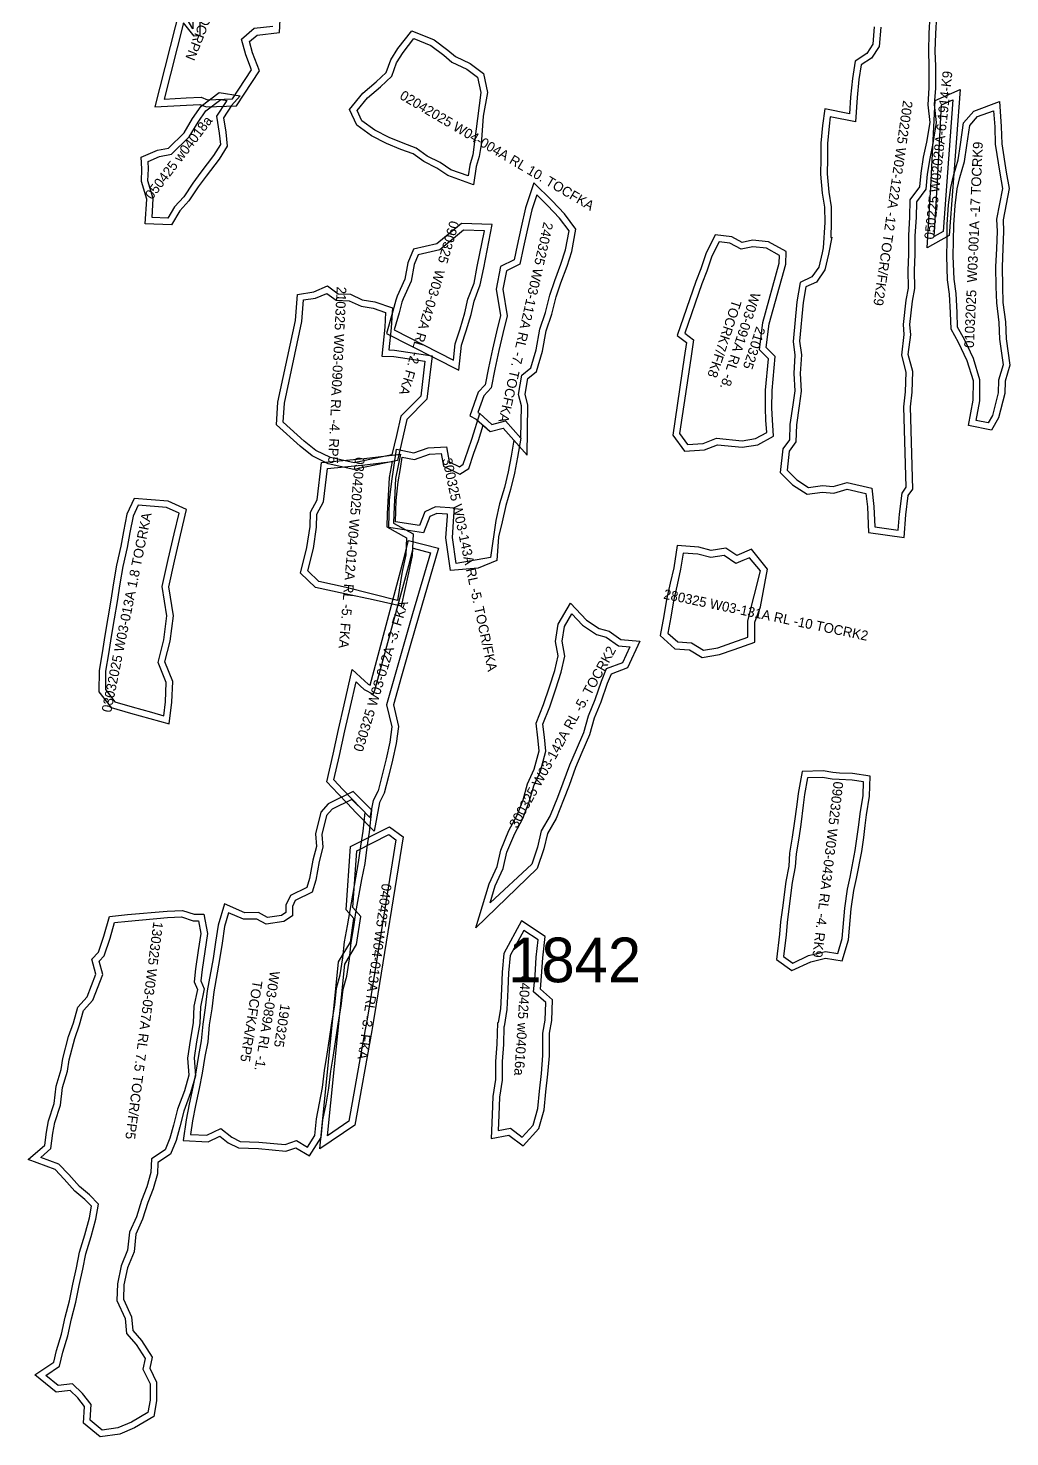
# Model space of a CAD drawing. Extents: x 550067 to 555612, y 63485 to 80416.
# Drawn here: x 550857 to 551384, y 76738 to 77494 of the extents above; entities that cross this region are included whole.
import ezdxf

# ---------------------------------------------------------------- set-up
doc = ezdxf.new("R2010")
doc.units = 0

msp = doc.modelspace()

# ---------------------------------------------------------------- linework, layer by layer
at = {"layer": 'GEOMETRY_LAYER_1', "color": 5}
for points in [[(550945.127, 77512.693, 19.507), (550945.287, 77493.679, 18.899), (550938.566, 77505.369, 19.926), (550924.906, 77451.867, 19.038)], [(550948.928, 77512.625, 19.507), (550949.118, 77490.035, 18.899), (550946.043, 77489.907, 19.087), (550940.359, 77497.03, 19.926), (550929.872, 77455.955, 19.038)], [(550924.906, 77451.867, 19.038), (550941.873, 77452.83, 18.431), (550949.143, 77453.154, 18.284), (550952.626, 77451.869, 17.934), (550968.713, 77452.33, 17.876), (550981.123, 77471.283, 18.33), (550977.44, 77480.916, 18.101), (550975.739, 77486.958, 18.126), (550979.898, 77490.445, 18.112), (550991.913, 77491.862, 18.013), (550992.483, 77502.283, 18.674)], [(550929.872, 77455.955, 19.038), (550941.681, 77456.625, 18.431), (550949.738, 77456.984, 18.284), (550953.252, 77455.688, 17.934), (550966.621, 77456.071, 17.876), (550976.88, 77471.74, 18.33), (550973.828, 77479.72, 18.101), (550971.416, 77488.292, 18.126), (550978.325, 77494.086, 18.112), (550988.293, 77495.262, 18.013)], [(551050.411, 77092.125, 5.12), (551048.142, 77083.303, 5.301), (551045.532, 77078.181, 5.414), (551042.643, 77062.742, 5.444), (551033.087, 77072.722, 5.26), (551028.246, 77077.778, 5.075), (551023.405, 77082.834, 4.89), (551017.266, 77089.247, 4.706), (551020.644, 77104.255, 4.355), (551023.61, 77117.431, 4.003), (551026.576, 77130.606, 3.652), (551030.881, 77149.728, 3.301), (551037.568, 77143.503, 3.691), (551039.462, 77141.739, 4.081), (551040.5, 77141.183, 5.569), (551058.461, 77208.406, 2.457), (551061.159, 77218.994, 2.656), (551077.306, 77214.836, 3.039), (551066.717, 77178.55, 4.409), (551062.072, 77162.298, 4.781), (551057.425, 77146.036, 5.152), (551053.029, 77130.659, 5.524), (551055.818, 77119.014, 3.648), (551054.494, 77109.935, 3.881), (551052.554, 77100.917, 4.443), (551050.411, 77092.125, 5.12)], [(551047.021, 77092.997, 5.12), (551044.848, 77084.548, 5.301), (551042.185, 77079.32, 5.414), (551040.456, 77070.086, 5.444), (551035.616, 77075.142, 5.26), (551030.775, 77080.198, 5.075), (551025.934, 77085.255, 4.89), (551021.093, 77090.31, 4.706), (551024.059, 77103.486, 4.355), (551027.025, 77116.662, 4.003), (551029.991, 77129.838, 3.652), (551032.957, 77143.014, 3.301), (551035.183, 77140.94, 3.691), (551037.41, 77138.868, 4.081), (551042.083, 77136.364, 5.569), (551043.081, 77138.462, 5.51), (551061.846, 77207.515, 2.457), (551063.684, 77214.729, 2.656), (551072.934, 77212.348, 3.039), (551063.355, 77179.52, 4.409), (551058.707, 77163.26, 4.781), (551054.059, 77146.998, 5.152), (551049.412, 77130.737, 5.524), (551052.257, 77118.852, 3.648), (551051.047, 77110.557, 3.881), (551049.132, 77101.653, 4.443), (551047.021, 77092.997, 5.12)]]:
    msp.add_polyline3d(points, dxfattribs=at)
at = {"layer": 'GEOMETRY_LAYER_1', "color": 234}
for points in [[(551311.214, 77494.779, 3.42), (551310.447, 77485.434, 3.062), (551307.259, 77480.478, 2.916), (551300.987, 77476.473, 2.73), (551299.523, 77467.038, 2.127), (551298.527, 77457.114, 1.497), (551297.904, 77448.075, 0.202), (551284.653, 77450.707, -2.443), (551283.509, 77441.855, -2.589), (551282.588, 77432.273, -3.424), (551282.643, 77424.014, -3.563), (551282.444, 77415.785, -4.19), (551283.302, 77405.536, -4.636), (551284.607, 77397.903, -4.943), (551284.697, 77389.765, -5.091), (551283.83, 77376.093, -5.052), (551283.306, 77373.447, -5.017), (551281.417, 77365.775, -4.63), (551277.802, 77360.482, -4.432), (551271.377, 77357.507, -4.221), (551269.645, 77347.153, -4.267), (551267.67, 77325.891, -5.31), (551268.652, 77318.546, -5.534), (551267.986, 77308.598, -5.677), (551268.513, 77299.353, -5.846), (551267.478, 77291.83, -5.589), (551265.935, 77281.319, -5.15), (551265.709, 77273.079, -4.862), (551262.18, 77268.225, -4.538), (551260.785, 77255.492, -4.041), (551267.4, 77248.872, -4.04), (551275.159, 77243.83, -4.126), (551283.453, 77244.94, -4.415), (551289.463, 77244.423, -4.678), (551296.794, 77246.542, -5.02), (551306.73, 77244.199, -6.137), (551307.544, 77236.93, -5.616), (551308.159, 77223.191, -4.84), (551327.348, 77220.57, -4.813), (551328.209, 77232.793, -5.138), (551329.55, 77243.102, -5.483), (551331.931, 77246.553, -5.256), (551330.72, 77290.665, -6.721), (551331.581, 77298.622, -6.722), (551331.978, 77309.789, -6.536), (551329.537, 77318.82, -6.126), (551330.81, 77329.485, -5.886), (551330.44, 77334.95, -5.906), (551331.831, 77347.461, -5.724), (551333.072, 77354.232, -5.539), (551332.941, 77364.046, -5.402), (551333.25, 77372.566, -5.29), (551333.275, 77382.661, -5.002), (551333.927, 77392.499, -4.176), (551334.066, 77400.751, -3.227), (551339.072, 77407.577, -2.897), (551339.917, 77415.703, -1.881), (551341.201, 77424.196, -1.125), (551342.91, 77432.157, -0.49), (551344.76, 77443.414, 0.175), (551343.637, 77453.029, 0.968), (551344.316, 77461.889, 1.611), (551344.239, 77473.717, 2.389), (551343.983, 77481.737, 2.263), (551344.263, 77491.218, 2.314), (551344.828, 77500.488, 2.685)], [(551314.715, 77494.643, 3.42), (551313.863, 77484.277, 3.062), (551309.789, 77477.941, 2.916), (551304.204, 77474.374, 2.73), (551302.997, 77466.595, 2.127), (551302.015, 77456.818, 1.497), (551301.123, 77443.868, 0.202), (551287.644, 77446.545, -2.443), (551286.988, 77441.464, -2.589), (551286.089, 77432.117, -3.424), (551286.144, 77423.984, -3.563), (551285.947, 77415.889, -4.19), (551286.777, 77405.977, -4.636), (551288.104, 77398.22, -4.943), (551288.198, 77389.743, -5.091), (551288.007, 77381.707, -5.18), (551288.56, 77381.946, -5.052), (551286.723, 77372.688, -5.017), (551284.664, 77364.324, -4.63), (551280.148, 77357.712, -4.432), (551274.524, 77355.107, -4.221), (551273.118, 77346.702, -4.267), (551271.192, 77325.963, -5.31), (551272.167, 77318.662, -5.534), (551271.492, 77308.581, -5.677), (551272.027, 77299.213, -5.846), (551270.944, 77291.338, -5.589), (551269.428, 77281.016, -5.15), (551269.178, 77271.898, -4.862), (551265.558, 77266.92, -4.538), (551264.447, 77256.779, -4.041), (551269.616, 77251.606, -4.04), (551275.98, 77247.471, -4.126), (551283.37, 77248.461, -4.415), (551289.115, 77247.966, -4.678), (551296.704, 77250.16, -5.02), (551309.934, 77247.039, -6.137), (551311.036, 77237.203, -5.616), (551311.525, 77226.265, -4.84), (551324.119, 77224.544, -4.813), (551324.725, 77233.142, -5.138), (551326.188, 77244.393, -5.483), (551328.401, 77247.599, -5.256), (551327.215, 77290.806, -6.721), (551328.088, 77298.872, -6.722), (551328.462, 77309.386, -6.536), (551325.982, 77318.561, -6.126), (551327.296, 77329.575, -5.886), (551326.927, 77335.025, -5.906), (551328.366, 77347.971, -5.724), (551329.568, 77354.527, -5.539), (551329.44, 77364.086, -5.402), (551329.75, 77372.635, -5.29), (551329.775, 77382.781, -5.002), (551330.429, 77392.644, -4.176), (551330.586, 77401.923, -3.227), (551335.689, 77408.882, -2.897), (551336.444, 77416.146, -1.881), (551337.756, 77424.825, -1.125), (551339.471, 77432.808, -0.49), (551341.227, 77443.497, 0.175), (551340.121, 77452.96, 0.968), (551340.816, 77462.011, 1.611), (551340.739, 77473.649, 2.389), (551340.481, 77481.733, 2.263), (551340.766, 77491.376, 2.314), (551341.334, 77500.682, 2.685)], [(551351.534, 77382.739, -4.796), (551339.598, 77376.098, -5.027), (551341.61, 77408.955, -4.891), (551343.962, 77455.341, -3.313), (551357.365, 77461.148, -3.075), (551351.534, 77382.739, -4.796)], [(551348.183, 77384.881, -4.796), (551343.482, 77382.264, -5.027), (551345.104, 77408.76, -4.891), (551347.347, 77452.993, -3.313), (551353.445, 77455.636, -3.075), (551348.183, 77384.881, -4.796)], [(551364.704, 77449.561, -6.327), (551378.491, 77454.668, -6.717), (551379.426, 77441.384, -7.199), (551379.737, 77432.075, -7.231), (551382.098, 77416.789, -8.266), (551383.766, 77407.959, -8.421), (551380.402, 77391.181, -7.983), (551380.67, 77384.883, -7.587), (551380.357, 77375.709, -7.825), (551379.923, 77365.852, -8.046), (551380.058, 77355.338, -9.098), (551380.343, 77346.779, -9.773), (551381.67, 77336.334, -10.934), (551382.017, 77327.331, -11.562), (551384.048, 77313.062, -16.853), (551381.485, 77304.525, -12.197), (551381.335, 77297.801, -12.033), (551377.989, 77284.799, -11.792), (551374.236, 77278.142, -11.486), (551361.85, 77280.673, -11.389), (551364.379, 77294.25, -12.149), (551364.469, 77304.645, -12.392), (551361.23, 77315.429, -12.12), (551356.559, 77325.253, -11.51), (551352.573, 77332.468, -11.107), (551352.248, 77341.245, -10.461), (551351.694, 77351.274, -9.272), (551350.666, 77358.925, -8.297), (551350.163, 77371.597, -6.934), (551350.387, 77379.895, -6.744), (551350.47, 77388.685, -6.72), (551351.17, 77399.272, -7.122), (551352.356, 77408.502, -7.377), (551353.79, 77414.756, -7.77), (551356.296, 77423.345, -7.738), (551357.574, 77431.652, -7.297), (551359.183, 77443.346, -6.493), (551364.704, 77449.561, -6.327)], [(551366.74, 77446.583, -6.327), (551375.328, 77449.764, -6.717), (551375.93, 77441.202, -7.199), (551376.246, 77431.749, -7.231), (551378.648, 77416.197, -8.266), (551380.2, 77407.978, -8.421), (551376.887, 77391.454, -7.983), (551377.168, 77384.867, -7.587), (551376.859, 77375.846, -7.825), (551376.422, 77365.907, -8.046), (551376.559, 77355.258, -9.098), (551376.851, 77346.5, -9.773), (551378.179, 77336.046, -10.934), (551378.526, 77327.015, -11.562), (551380.475, 77313.332, -16.853), (551377.996, 77305.078, -12.197), (551377.845, 77298.282, -12.033), (551374.714, 77286.116, -11.792), (551372.439, 77282.082, -11.486), (551365.921, 77283.414, -11.389), (551367.876, 77293.911, -12.149), (551367.973, 77305.145, -12.392), (551364.505, 77316.69, -12.12), (551359.674, 77326.852, -11.51), (551356.039, 77333.43, -11.107), (551355.744, 77341.406, -10.461), (551355.181, 77351.604, -9.272), (551354.156, 77359.227, -8.297), (551353.665, 77371.619, -6.934), (551353.887, 77379.832, -6.744), (551353.969, 77388.553, -6.72), (551354.656, 77398.933, -7.122), (551355.806, 77407.887, -7.377), (551357.179, 77413.874, -7.77), (551359.721, 77422.585, -7.738), (551361.037, 77431.148, -7.297), (551362.505, 77441.815, -6.493), (551366.74, 77446.583, -6.327)], [(551088.163, 77310.44, 4.127), (551089.638, 77323.791, 3.99), (551092.147, 77331.535, 3.52), (551094.745, 77340.393, 3.671), (551096.445, 77347.543, 4.225), (551099.715, 77356.192, 4.126), (551101.526, 77365.461, 4.527), (551106.148, 77388.646, 4.808), (551089.552, 77389.2, 3.68), (551076.41, 77378.334, 4.117), (551063.804, 77375.464, 4.47), (551060.774, 77368.113, 4.234), (551059.174, 77359.307, 3.87), (551055.125, 77350.104, 3.885), (551054.321, 77348.056, 4.117), (551052.717, 77342.059, 4.279), (551049.39, 77330.19, 4.24), (551088.163, 77310.44, 4.127)], [(551085.24, 77315.857, 4.127), (551086.198, 77324.53, 3.99), (551088.802, 77332.566, 3.52), (551091.361, 77341.291, 3.671), (551093.092, 77348.57, 4.225), (551096.336, 77357.153, 4.126), (551098.092, 77366.139, 4.527), (551101.909, 77385.286, 4.808), (551090.76, 77385.658, 3.68), (551077.999, 77375.105, 4.117), (551066.349, 77372.453, 4.47), (551064.152, 77367.123, 4.234), (551062.544, 77358.275, 3.87), (551058.357, 77348.761, 3.885), (551057.652, 77346.962, 4.117), (551056.093, 77341.135, 4.279), (551053.534, 77332.007, 4.24), (551085.24, 77315.857, 4.127)], [(550894.944, 77137.722, 7.747), (550901.43, 77129.154, 8.193), (550911.83, 77126.229, 8.291), (550922.229, 77123.305, 8.388), (550932.629, 77120.38, 8.486), (550934.125, 77132.051, 8.495), (550934.618, 77143.214, 8.505), (550930.338, 77153.75, 8.515), (550933.139, 77164.906, 8.636), (550934.888, 77178.487, 8.758), (550932.366, 77194.046, 8.88), (550935.569, 77207.881, 9.002), (550938.773, 77221.716, 9.124), (550941.977, 77235.551, 9.246), (550932.103, 77240.05, 9.582), (550913.898, 77241.505, 10.34), (550909.862, 77233.061, 10.723), (550908.089, 77223.796, 10.795), (550906.637, 77215.947, 10.089), (550904.319, 77205.677, 9.994), (550902.767, 77196.25, 9.625), (550901.216, 77186.824, 9.256), (550899.664, 77177.397, 8.887), (550898.112, 77167.971, 8.518), (550896.561, 77158.545, 8.149), (550895.009, 77149.118, 7.78), (550894.944, 77137.722, 7.747)], [(550898.45, 77138.889, 7.747), (550903.51, 77132.205, 8.193), (550912.777, 77129.598, 8.291), (550923.177, 77126.675, 8.388), (550929.673, 77124.848, 8.486), (550930.635, 77132.351, 8.495), (550931.087, 77142.604, 8.505), (550926.665, 77153.493, 8.515), (550929.694, 77165.558, 8.636), (550931.352, 77178.43, 8.758), (550928.8, 77194.165, 8.88), (550932.159, 77208.671, 9.002), (550935.363, 77222.506, 9.124), (550937.921, 77233.553, 9.246), (550931.211, 77236.61, 9.582), (550916.018, 77237.824, 10.34), (550913.214, 77231.96, 10.723), (550911.529, 77223.148, 10.795), (550910.066, 77215.243, 10.089), (550907.755, 77205.007, 9.994), (550906.221, 77195.681, 9.625), (550904.669, 77186.256, 9.256), (550903.117, 77176.829, 8.887), (550901.566, 77167.402, 8.518), (550900.014, 77157.976, 8.149), (550898.507, 77148.822, 7.78), (550898.45, 77138.889, 7.747)], [(550898.45, 77138.889, 7.747), (550903.51, 77132.205, 8.193), (550912.777, 77129.598, 8.291), (550923.177, 77126.675, 8.388), (550929.673, 77124.848, 8.486), (550930.635, 77132.351, 8.495), (550931.087, 77142.604, 8.505), (550926.665, 77153.493, 8.515), (550929.694, 77165.558, 8.636), (550931.352, 77178.43, 8.758), (550928.8, 77194.165, 8.88), (550932.159, 77208.671, 9.002), (550935.363, 77222.506, 9.124), (550937.921, 77233.553, 9.246), (550931.211, 77236.61, 1.065), (550916.018, 77237.824, 10.34), (550913.214, 77231.96, 10.723), (550911.529, 77223.148, 10.795), (550910.066, 77215.243, 10.089), (550907.755, 77205.007, 9.994), (550906.221, 77195.681, 9.625), (550904.669, 77186.256, 9.256), (550903.117, 77176.829, 8.887), (550901.566, 77167.402, 8.518), (550900.014, 77157.976, 8.149), (550898.507, 77148.822, 7.78), (550898.45, 77138.889, 7.747)], [(551104.482, 77034.608, 2.005), (551108.694, 77043.849, 1.646), (551110.655, 77052.571, 1.638), (551115.098, 77063.118, 1.394), (551119.361, 77071.042, 1.447), (551122.676, 77079.703, 1.289), (551125.116, 77088.296, 1.201), (551128.701, 77096.173, 1.086), (551131.268, 77106.004, 0.442), (551130.662, 77112.875, 0.469), (551129.649, 77120.794, 0.568), (551133.697, 77130.843, 0.47), (551136.871, 77140.343, -0.046), (551139.691, 77149.05, -0.267), (551141.458, 77156.928, -0.471), (551140.055, 77164.772, -0.737), (551141.534, 77173.972, -1.135), (551148.141, 77185.287, -1.761), (551156.797, 77176.2, -1.529), (551163.539, 77171.686, -1.135), (551168.82, 77170.236, -0.783), (551175.11, 77165.692, -0.69), (551185.292, 77164.831, -0.601), (551178.678, 77150.457, -0.494), (551169.898, 77147.218, -0.443), (551167.844, 77142.075, -0.581), (551164.492, 77132.186, -0.563), (551160.862, 77123.495, -0.164), (551158.389, 77114.49, 0.104), (551154.309, 77105.136, 0.489), (551150.883, 77096.982, 0.965), (551147.367, 77087.416, 1.663), (551144.432, 77079.63, 1.923), (551140.397, 77069.613, 1.491), (551135.73, 77061.628, 1.426), (551133.803, 77053.308, 1.121), (551130.321, 77042.771, 1.147), (551097.352, 77010.931, 2.458), (551104.482, 77034.608, 2.005)], [(551107.765, 77033.372, 2.005), (551112.029, 77042.727, 1.646), (551114.002, 77051.499, 1.638), (551118.259, 77061.606, 1.394), (551122.55, 77069.581, 1.447), (551126, 77078.597, 1.289), (551128.411, 77087.086, 1.201), (551132.011, 77094.997, 1.086), (551134.808, 77105.706, 0.442), (551134.143, 77113.251, 0.469), (551133.237, 77120.333, 0.568), (551136.983, 77129.633, 0.47), (551140.196, 77139.249, -0.046), (551143.07, 77148.125, -0.267), (551145.028, 77156.849, -0.471), (551143.605, 77164.804, -0.737), (551144.886, 77172.771, -1.135), (551148.817, 77179.504, -1.761), (551154.529, 77173.507, -1.529), (551162.064, 77168.463, -1.135), (551167.284, 77167.028, -0.783), (551173.847, 77162.287, -0.69), (551180.028, 77161.764, -0.601), (551176.105, 77153.238, -0.494), (551167.226, 77149.962, -0.443), (551164.559, 77143.287, -0.581), (551161.216, 77133.424, -0.563), (551157.546, 77124.638, -0.164), (551155.081, 77115.659, 0.104), (551151.092, 77106.514, 0.489), (551147.625, 77098.265, 0.965), (551144.086, 77088.637, 1.663), (551141.171, 77080.901, 1.923), (551137.246, 77071.158, 1.491), (551132.44, 77062.935, 1.426), (551130.429, 77054.254, 1.121), (551127.414, 77045.13, 1.147), (551105.044, 77024.339, 2.458), (551107.765, 77033.372, 2.005)], [(551258.702, 76993.912, 2.941), (551267.076, 76987.93, 2.573), (551277.127, 76992.658, 2.701), (551285.147, 76994.645, 2.671), (551294.096, 76993.106, 2.913), (551297.51, 77004.491, 2.815), (551298.864, 77021.09, 2.933), (551300.274, 77031.016, 2.605), (551301.718, 77037.414, 2.14), (551304.542, 77051.901, 1.781), (551305.596, 77059.498, 1.717), (551306.457, 77065.79, 1.698), (551307.096, 77071.556, 1.641), (551308.778, 77081.625, 1.766), (551309.128, 77092.396, 2.165), (551299.642, 77093.733, 2.266), (551292.605, 77094.021, 2.42), (551289.053, 77094.283, 2.329), (551283.737, 77095.232, 1.965), (551272.502, 77094.827, 2.001), (551270.34, 77083.098, 1.852), (551269.671, 77077.156, 2.042), (551268.318, 77066.897, 2.285), (551267.22, 77059.675, 2.681), (551265.819, 77050.984, 2.867), (551265.33, 77044.075, 2.796), (551263.743, 77035.785, 2.949), (551261.95, 77021.606, 3.116), (551260.93, 77014.133, 3.436), (551260.387, 77007.548, 3.102), (551258.702, 76993.912, 2.941)], [(551262.431, 76995.55, 2.941), (551267.442, 76991.97, 2.573), (551275.949, 76995.972, 2.701), (551285.017, 76998.22, 2.671), (551291.634, 76997.082, 2.913), (551294.052, 77005.143, 2.815), (551295.384, 77021.478, 2.933), (551296.828, 77031.649, 2.605), (551298.292, 77038.134, 2.14), (551301.088, 77052.476, 1.781), (551302.129, 77059.975, 1.717), (551302.983, 77066.221, 1.698), (551303.627, 77072.037, 1.641), (551305.287, 77081.973, 1.766), (551305.528, 77089.369, 2.165), (551299.326, 77090.243, 2.266), (551292.405, 77090.526, 2.42), (551288.616, 77090.806, 2.329), (551283.489, 77091.722, 1.965), (551275.435, 77091.431, 2.001), (551273.804, 77082.584, 1.852), (551273.146, 77076.731, 2.042), (551271.783, 77066.405, 2.285), (551270.678, 77059.134, 2.681), (551269.299, 77050.581, 2.867), (551268.806, 77043.621, 2.796), (551267.202, 77035.236, 2.949), (551265.42, 77021.15, 3.116), (551264.411, 77013.752, 3.436), (551263.869, 77007.188, 3.102), (551262.431, 76995.55, 2.941)], [(550945.98, 76941.077, 7.438), (550946.712, 76931.437, 7.069), (550944.169, 76922.248, 7.53), (550940.528, 76912.425, 7.653), (550938.347, 76904.069, 7.866), (550936.363, 76896.747, 8.374), (550933.315, 76889.315, 8.705), (550926.612, 76884.889, 11.761), (550926.282, 76878.845, 12.248), (550924.044, 76870.653, 12.499), (550921.111, 76863.308, 13.442), (550918.343, 76854.398, 15.326), (550914.671, 76846.427, 16.527), (550913.767, 76836.919, 17.363), (550910.229, 76828.294, 18.217), (550908.281, 76819.177, 18.79), (550908.028, 76811.408, 19), (550912.352, 76801.957, 19.334), (550913.08, 76794.542, 19.289), (550917.778, 76789.289, 19.367), (550923.474, 76780.26, 20.111), (550922.232, 76774.347, 20.227), (550925.868, 76766.802, 20.965), (550925.851, 76756.878, 21.16), (550924.44, 76748.451, 21.563), (550913.968, 76742.27, 21.703), (550906.063, 76738.844, 22.247), (550895.63, 76737.504, 22.369), (550886.534, 76744.863, 22.241), (550887.089, 76753.806, 21.742), (550883.525, 76758.374, 21.449), (550879.444, 76762.311, 21.33), (550871.983, 76761.519, 21.301), (550860.544, 76770.745, 21.086), (550870.692, 76777.569, 20.473), (550872.166, 76783.93, 19.647), (550874.844, 76792.681, 19.035), (550876.714, 76801.721, 18.472), (550879.136, 76810.636, 18.299), (550880.856, 76819.475, 17.921), (550882.847, 76828.21, 17.298), (550884.528, 76836.692, 16.961), (550887.38, 76845.98, 16.086), (550889.812, 76855.116, 15.662), (550890.865, 76861.369, 15.047), (550887.417, 76864.922, 14.009), (550882.001, 76869.505, 13.146), (550876.239, 76875.977, 12.488), (550871.444, 76881.024, 12.207), (550856.917, 76886.375, 12.352), (550865.771, 76894.076, 12.019), (550866.779, 76901.122, 11.122), (550867.813, 76907.147, 10.558), (550870.902, 76916.478, 9.632), (550871.95, 76925.887, 9.642), (550874.592, 76934.718, 9.746), (550875.525, 76940.741, 10.03), (550878.56, 76952.515, 9.394), (550881.194, 76959.925, 8.906), (550883.515, 76968.213, 8.707), (550888.67, 76973.842, 8.538), (550893.289, 76985.981, 8.461), (550891.041, 76994.081, 8.402), (550894.657, 76997.772, 8.565), (550897.597, 77006.341, 8.86), (550900.523, 77016.991, 8.91), (550910.236, 77018.025, 8.676), (550931.493, 77019.89, 7.148), (550939.741, 77020.254, 7.404), (550946.049, 77018.189, 7.421), (550951.216, 77018.247, 7.573), (550953.182, 77007.842, 7.688), (550951.747, 76998.227, 7.718), (550950.263, 76988.506, 7.064), (550949.602, 76982.363, 7.845), (550951.486, 76978.143, 8.649), (550949.372, 76968.414, 8.373), (550949.026, 76959.43, 8.29), (550947.347, 76949.736, 7.915), (550945.98, 76941.077, 7.438)], [(550942.49, 76940.811, 7.438), (550943.176, 76931.781, 7.069), (550940.836, 76923.325, 7.53), (550937.185, 76913.477, 7.653), (550934.964, 76904.969, 7.866), (550933.041, 76897.873, 8.374), (550930.486, 76891.642, 8.705), (550923.213, 76886.838, 11.761), (550922.807, 76879.407, 12.248), (550920.72, 76871.767, 12.499), (550917.809, 76864.477, 13.442), (550915.069, 76855.655, 15.326), (550911.244, 76847.35, 16.527), (550910.332, 76837.767, 17.363), (550906.872, 76829.332, 18.217), (550904.792, 76819.602, 18.79), (550904.503, 76810.7, 19), (550908.926, 76801.033, 19.334), (550909.708, 76793.061, 19.289), (550914.974, 76787.174, 19.367), (550919.757, 76779.592, 20.111), (550918.562, 76773.9, 20.227), (550922.367, 76766.005, 20.965), (550922.352, 76757.172, 21.16), (550921.257, 76750.637, 21.563), (550912.376, 76745.395, 21.703), (550905.126, 76742.252, 22.247), (550896.668, 76741.166, 22.369), (550890.139, 76746.448, 22.241), (550890.665, 76754.913, 21.742), (550886.132, 76760.722, 21.449), (550880.699, 76765.964, 21.33), (550873.053, 76765.152, 21.301), (550866.436, 76770.489, 21.086), (550873.79, 76775.434, 20.473), (550875.548, 76783.021, 19.647), (550878.239, 76791.812, 19.035), (550880.12, 76800.906, 18.472), (550882.547, 76809.842, 18.299), (550884.281, 76818.751, 17.921), (550886.271, 76827.48, 17.298), (550887.926, 76835.836, 16.961), (550890.746, 76845.017, 16.086), (550893.236, 76854.374, 15.662), (550894.61, 76862.535, 15.047), (550889.809, 76867.482, 14.009), (550884.451, 76872.017, 13.146), (550878.815, 76878.347, 12.488), (550873.419, 76884.026, 12.207), (550863.676, 76887.615, 12.352), (550869.051, 76892.291, 12.019), (550870.237, 76900.578, 11.122), (550871.218, 76906.297, 10.558), (550874.339, 76915.726, 9.632), (550875.393, 76925.185, 9.642), (550878.014, 76933.944, 9.746), (550878.957, 76940.035, 10.03), (550881.911, 76951.489, 9.394), (550884.532, 76958.865, 8.906), (550886.661, 76966.465, 8.707), (550891.704, 76971.972, 8.538), (550896.969, 76985.81, 8.461), (550894.954, 76993.073, 8.402), (550897.71, 76995.889, 8.565), (550900.943, 77005.308, 8.86), (550903.266, 77013.764, 8.91), (550910.574, 77014.542, 8.676), (550931.723, 77016.396, 7.148), (550939.258, 77016.729, 7.404), (550945.51, 77014.683, 7.421), (550948.322, 77014.715, 7.573), (550949.633, 77007.773, 7.688), (550948.286, 76998.75, 7.718), (550946.791, 76988.957, 7.064), (550946.021, 76981.799, 7.845), (550947.822, 76977.765, 8.649), (550945.886, 76968.856, 8.373), (550945.538, 76959.797, 8.29), (550943.899, 76950.333, 7.915), (550942.49, 76940.811, 7.438)]]:
    msp.add_polyline3d(points, dxfattribs=at)
at = {"layer": 'GEOMETRY_LAYER_1', "color": 3}
for points in [[(551100.219, 77431.595, 16.247), (551099.05, 77425.23, 16.103), (551097.467, 77419.759, 16.162), (551096.077, 77409.944, 15.991), (551082.348, 77414.968, 15.622), (551076.31, 77418.997, 15.913), (551069.359, 77422.412, 16.576), (551063.652, 77426.587, 16.9), (551057.013, 77429.013, 16.891), (551049.354, 77432.154, 16.635), (551041.264, 77436.266, 17.027), (551033.333, 77442.009, 17.569), (551029.543, 77450.363, 17.686), (551036.642, 77459.161, 18.112), (551043.737, 77465.24, 18.368), (551049.112, 77470.272, 18.309), (551051.578, 77477.116, 19.381), (551055.49, 77483.145, 19.711), (551062.872, 77492.761, 20.205), (551074.841, 77487.82, 19.377), (551082.216, 77482.284, 18.644), (551086.302, 77478.918, 18.395), (551094.299, 77475.176, 18.12), (551101.371, 77469.772, 18.165), (551103.512, 77459.602, 17.912), (551101.272, 77446.814, 17.042), (551100.219, 77431.595, 16.247)], [(551095.639, 77426.035, 16.103), (551094.036, 77420.494, 16.162), (551093.218, 77414.718, 15.991), (551083.943, 77418.11, 15.622), (551078.061, 77422.037, 15.913), (551071.177, 77425.419, 16.576), (551065.318, 77429.704, 16.9), (551058.278, 77432.277, 16.891), (551050.813, 77435.339, 16.635), (551043.094, 77439.263, 17.027), (551036.137, 77444.3, 17.569), (551033.621, 77449.845, 17.686), (551039.164, 77456.713, 18.112), (551046.073, 77462.633, 18.368), (551052.119, 77468.294, 18.309), (551054.734, 77475.55, 19.381), (551058.351, 77481.124, 19.711), (551064.015, 77488.503, 20.205), (551073.095, 77484.754, 19.377), (551080.051, 77479.532, 18.644), (551084.417, 77475.935, 18.395), (551092.473, 77472.166, 18.12), (551098.213, 77467.78, 18.165), (551099.948, 77459.542, 17.912), (551095.639, 77426.035, 16.103)], [(551108.546, 77208.2, -0.072), (551098.572, 77204.055, -0.094), (551083.715, 77202.847, 0.21), (551081.225, 77220.407, 0.827), (551082.072, 77232.082, 1.932), (551082.119, 77233.089, 2.476), (551076.277, 77233.476, 2.545), (551072.622, 77231.769, 2.325), (551069.274, 77223.075, 2.35), (551050.631, 77225.867, 2.399), (551050.985, 77240.616, 2.475), (551052.155, 77250.843, 2.193), (551053.339, 77258.221, 1.737), (551054.782, 77267.95, 1.252), (551064.036, 77266.021, 1.626), (551071.686, 77268.727, 1.979), (551081.492, 77269.26, 2.086), (551083.007, 77261.242, 2.302), (551088.557, 77258.585, 2.127), (551090.583, 77259.875, 1.613), (551092.939, 77267.056, 0.269), (551095.382, 77273.834, -0.525), (551099.462, 77287.126, -1.569), (551105.899, 77281.323, -1.177), (551113.157, 77283.245, -1.721), (551121.449, 77273.847, -1.209), (551119.7, 77263.649, -0.16), (551118.039, 77255.069, 0.753), (551115.992, 77246.404, 1.082), (551113.383, 77237.809, 1.139), (551111.532, 77228.916, 0.846), (551109.55, 77220.818, 0.652), (551108.546, 77208.2, -0.072)], [(551108.546, 77208.2, -0.072), (551098.572, 77204.055, -0.094), (551083.715, 77202.847, 0.21), (551081.225, 77220.407, 0.827), (551082.072, 77232.082, 1.932), (551082.119, 77233.089, 2.476), (551076.277, 77233.476, 2.545), (551072.622, 77231.769, 2.325), (551069.274, 77223.075, 2.35), (551050.631, 77225.867, 2.399), (551050.985, 77240.616, 2.475), (551052.155, 77250.843, 2.193), (551053.339, 77258.221, 1.737), (551054.782, 77267.95, 1.252), (551064.036, 77266.021, 1.626), (551071.686, 77268.727, 1.979), (551081.492, 77269.26, 2.086), (551083.007, 77261.242, 2.302), (551088.557, 77258.585, 2.127), (551090.583, 77259.875, 1.613), (551092.939, 77267.056, 0.269), (551095.382, 77273.834, -0.525), (551099.462, 77287.126, -1.569), (551105.899, 77281.323, -1.177), (551113.157, 77283.245, -1.721), (551121.449, 77273.847, -1.209), (551119.7, 77263.649, -0.16), (551118.039, 77255.069, 0.753), (551115.992, 77246.404, 1.082), (551113.383, 77237.809, 1.139), (551111.532, 77228.916, 0.846), (551109.55, 77220.818, 0.652), (551108.546, 77208.2, -0.072)], [(551105.099, 77209.73, -0.094), (551086.717, 77206.602, 0.21), (551084.743, 77220.527, 0.827), (551085.566, 77231.874, 1.932), (551085.775, 77236.353, 2.476), (551075.611, 77237.028, 2.545), (551069.862, 77234.343, 2.325), (551067.017, 77226.953, 2.35), (551054.204, 77228.871, 2.399), (551054.48, 77240.375, 2.475), (551055.624, 77250.366, 2.193), (551056.798, 77257.686, 1.737), (551057.7, 77263.767, 1.252), (551064.28, 77262.395, 1.626), (551072.378, 77265.26, 1.979), (551078.622, 77265.598, 2.086), (551079.897, 77258.85, 2.302), (551088.799, 77254.589, 2.127), (551093.519, 77257.596, 1.613), (551096.248, 77265.918, 0.269), (551098.704, 77272.726, -0.525), (551101.197, 77280.849, -1.569), (551104.963, 77277.455, -1.177), (551111.963, 77279.308, -1.721), (551117.716, 77272.788, -1.209), (551116.257, 77264.278, -0.16), (551114.617, 77255.805, 0.753), (551112.611, 77247.316, 1.082), (551109.988, 77238.677, 1.139), (551108.118, 77229.688, 0.846), (551105.099, 77209.73, -0.094)], [(551057.278, 77183.716, 1.288), (551042.12, 77186.986, 1.27), (551026.961, 77190.257, 1.251), (551011.221, 77193.674, 1.322), (551003.224, 77201.47, 1.27), (551006.618, 77215.241, 0.465), (551008.288, 77226.457, 1.628), (551008.508, 77234.078, 1.915), (551012.026, 77240.697, 1.273), (551014.475, 77260.758, 1.89), (551037.355, 77263.044, 1.307), (551056.809, 77265.371, 1.872), (551054.246, 77252.304, 2.291), (551053.249, 77233.062, 2.608), (551053.059, 77228.306, 0.879), (551063.72, 77222.464, 2.562), (551063.175, 77210.854, 2.204), (551061.207, 77201.553, 1.459), (551057.278, 77183.716, 1.288)], [(551055.235, 77186.708, 1.27), (551027.701, 77193.678, 1.251), (551012.945, 77196.881, 1.322), (551007.102, 77202.577, 1.27), (551010.056, 77214.563, 0.465), (551011.781, 77226.147, 1.628), (551011.983, 77233.158, 1.915), (551015.422, 77239.628, 1.273), (551017.61, 77257.554, 1.89), (551037.737, 77259.564, 1.307), (551052.449, 77261.324, 1.872), (551050.764, 77252.733, 2.291), (551049.752, 77233.223, 2.608), (551049.475, 77226.279, 0.879), (551060.121, 77220.445, 2.562), (551059.692, 77211.302, 2.204), (551057.786, 77202.291, 1.459), (551055.235, 77186.708, 1.27)], [(551029.933, 77003.129, 3.767), (551031.811, 77015.866, 3.302), (551027.637, 77020.556, 2.836), (551030.081, 77054.566, 1.912), (551050.875, 77065.086, 1.333), (551058.21, 77059.741, 1.617), (551043.859, 76969.964, 4.571), (551042.417, 76961.201, 5.01), (551041.388, 76955.693, 4.914), (551032.347, 76904.973, 5.534), (551013.452, 76892.137, 6.089), (551023.524, 76992.548, 4.233), (551029.933, 77003.129, 3.767)], [(551033.293, 77001.92, 3.767), (551035.512, 77016.973, 3.302), (551031.234, 77021.779, 2.836), (551033.43, 77052.338, 1.912), (551050.545, 77060.996, 1.333), (551054.416, 77058.176, 1.617), (551040.404, 76970.524, 4.571), (551038.969, 76961.807, 5.01), (551037.945, 76956.321, 4.914), (551029.16, 76907.039, 5.534), (551017.682, 76899.241, 6.089), (551026.928, 76991.411, 4.233), (551033.293, 77001.92, 3.767)]]:
    msp.add_polyline3d(points, dxfattribs=at)
at = {"layer": 'GEOMETRY_LAYER_1', "color": 1}
for points in [[(551094.08, 77285.846, -0.724), (551097.488, 77284.193, -1.569), (551104.963, 77277.455, -1.177), (551111.963, 77279.308, -1.721), (551124.795, 77264.765, -1.209), (551125.251, 77291.602, -2.004), (551123.806, 77297.475, -2.251), (551125.252, 77305.881, -2.212), (551129.917, 77309.676, -2.326), (551133.051, 77320.61, -2.244), (551135.047, 77331.489, -1.954), (551138.141, 77340.449, -1.451), (551140.458, 77349.798, -0.428), (551142.976, 77357.36, -0.224), (551146.3, 77366.273, -0.16), (551148.901, 77374.175, -0.34), (551151.08, 77386.225, -0.081), (551144.872, 77394.374, 0.251), (551138.268, 77401.371, 0.194), (551128.416, 77411.112, 0.454), (551124.062, 77397.558, 0.34), (551121.627, 77387.156, 0.063), (551119.47, 77377.425, 0.474), (551117.89, 77369.732, 0.258), (551110.602, 77366.069, 0.332), (551108.223, 77353.916, -0.513), (551110.519, 77339.709, -1.184), (551108.46, 77330.967, -1.447), (551106.31, 77321.761, -1.638), (551104.137, 77311.764, -1.649), (551102.23, 77302.571, -1.49), (551098.588, 77298.555, -1.228), (551094.08, 77285.846, -0.724)], [(551098.426, 77287.628, -0.724), (551099.462, 77287.126, -1.569), (551105.899, 77281.323, -1.177), (551113.157, 77283.245, -1.721), (551121.449, 77273.847, -1.209), (551121.744, 77291.207, -2.004), (551120.233, 77297.349, -2.251), (551122.025, 77307.767, -2.212), (551126.855, 77311.697, -2.326), (551129.639, 77321.41, -2.244), (551131.652, 77332.381, -1.954), (551134.782, 77341.443, -1.451), (551137.094, 77350.773, -0.428), (551139.675, 77358.525, -0.224), (551142.997, 77367.432, -0.16), (551145.5, 77375.037, -0.34), (551147.362, 77385.331, -0.081), (551142.2, 77392.106, 0.251), (551135.764, 77398.925, 0.194), (551130.006, 77404.618, 0.454), (551127.438, 77396.623, 0.34), (551125.04, 77386.378, 0.063), (551122.893, 77376.694, 0.474), (551120.977, 77367.367, 0.258), (551113.707, 77363.713, 0.332), (551111.778, 77353.857, -0.513), (551114.085, 77339.582, -1.184), (551111.868, 77330.167, -1.447), (551109.724, 77320.991, -1.638), (551107.561, 77311.037, -1.649), (551105.463, 77300.927, -1.49), (551101.652, 77296.723, -1.228), (551098.426, 77287.628, -0.724)], [(551203.082, 77275.59, -2.489), (551209.302, 77266.858, -2.998), (551220.174, 77267.637, -3.282), (551227.003, 77270.311, -3.446), (551240.36, 77269.012, -3.983), (551248.656, 77270.387, -3.935), (551257.18, 77274.888, -3.834), (551256.53, 77283.696, -4.123), (551256.321, 77290.076, -3.673), (551256.351, 77299.586, -2.85), (551258.113, 77317.719, -2.849), (551253.223, 77322.655, -2.895), (551254.798, 77335.327, -1.696), (551263.753, 77367.355, -0.896), (551263.908, 77374.095, -0.974), (551254.457, 77379.339, -0.479), (551245.959, 77380.19, -0.85), (551240.31, 77379.056, -1.507), (551234.685, 77382.089, -1.338), (551225.843, 77383.045, -1.376), (551220.858, 77372.98, -1.12), (551218.101, 77364.812, -0.418), (551215.357, 77358.087, -0.396), (551205.502, 77328.996, -0.919), (551210.418, 77325.2, -1.18), (551209.232, 77317.18, -1.442), (551203.082, 77275.59, -2.489)], [(551206.751, 77276.473, -2.489), (551211.012, 77270.49, -2.998), (551219.394, 77271.09, -3.282), (551226.507, 77273.876, -3.446), (551240.241, 77272.54, -3.983), (551247.524, 77273.747, -3.935), (551253.521, 77276.914, -3.834), (551253.035, 77283.51, -4.123), (551252.821, 77290.024, -3.673), (551252.852, 77299.761, -2.85), (551254.471, 77316.422, -2.849), (551249.54, 77321.399, -2.895), (551251.357, 77336.017, -1.696), (551260.264, 77367.875, -0.896), (551260.36, 77372.06, -0.974), (551253.39, 77375.929, -0.479), (551246.133, 77376.655, -0.85), (551239.761, 77375.375, -1.507), (551233.627, 77378.682, -1.338), (551227.895, 77379.303, -1.376), (551224.099, 77371.638, -1.12), (551221.382, 77363.591, -0.418), (551218.638, 77356.863, -0.396), (551209.618, 77330.239, -0.919), (551214.18, 77326.717, -1.18), (551212.694, 77316.668, -1.442), (551206.751, 77276.473, -2.489)], [(551036.304, 77348.274, 1.418), (551043.01, 77347.199, 1.286), (551052.537, 77343.827, 0.673), (551051.88, 77333.244, 1.56), (551050.615, 77321.319, 2.031), (551053.621, 77321.167, 2.05), (551073.845, 77318.143, 1.069), (551071.044, 77294.806, 1.769), (551060.264, 77283.919, 1.325), (551058.088, 77274.502, 1.634), (551055.182, 77261.926, 1.942), (551031.873, 77257.154, 2.477), (551018.026, 77260.146, 2.424), (551009.498, 77264.389, 2.42), (551002.911, 77269.69, 2.633), (550990.261, 77280.981, 2.84), (550991.061, 77293.213, 2.794), (551000.445, 77337.147, 2.847), (551001.555, 77351.122, 2.681), (551010.302, 77352.568, 2.793), (551017.707, 77355.672, 2.368), (551023.455, 77351.42, 2.031), (551030.087, 77351.196, 1.389), (551036.304, 77348.274, 1.418)], [(551035.75, 77344.818, 1.418), (551042.142, 77343.794, 1.286), (551048.88, 77341.409, 0.673), (551048.391, 77333.537, 1.56), (551046.744, 77318.01, 2.031), (551053.273, 77317.681, 2.05), (551069.965, 77315.184, 1.069), (551067.712, 77296.416, 1.769), (551057.078, 77285.676, 1.325), (551054.678, 77275.29, 1.634), (551052.278, 77264.904, 1.942), (551031.892, 77260.73, 2.477), (551019.193, 77263.474, 2.424), (551011.397, 77267.353, 2.42), (551005.175, 77272.36, 2.633), (550993.865, 77282.456, 2.84), (550994.537, 77292.731, 2.794), (551003.916, 77336.641, 2.847), (551004.828, 77348.115, 2.681), (551011.277, 77349.182, 2.793), (551017.225, 77351.675, 2.368), (551022.249, 77347.959, 2.031), (551029.281, 77347.722, 1.389), (551035.75, 77344.818, 1.418)], [(551253.863, 77203.592, -3.268), (551245.4, 77214.297, -3.669), (551237.414, 77210.871, -3.088), (551231.48, 77214.891, -3.291), (551223.736, 77213.634, -3.468), (551217.087, 77215.433, -3.601), (551205.45, 77216.207, -3.596), (551203.559, 77204.19, -3.514), (551201.685, 77196.037, -3.218), (551199.744, 77187.264, -3.561), (551198.237, 77178.507, -3.952), (551196.216, 77167.822, -4.159), (551204.181, 77160.824, -4.242), (551211.996, 77160.263, -4.086), (551218.816, 77156.12, -4.171), (551228.113, 77157.653, -4.032), (551235.982, 77160.308, -3.571), (551247.13, 77164.38, -3.704), (551247.179, 77175.077, -3.182), (551250.08, 77183.321, -2.773), (551253.863, 77203.592, -3.268)], [(551244.223, 77209.657, -3.669), (551240.613, 77208.108, -3.378), (551237.003, 77206.559, -3.088), (551230.598, 77210.899, -3.291), (551223.535, 77209.752, -3.468), (551216.459, 77211.667, -3.601), (551208.664, 77212.184, -3.596), (551207.292, 77203.469, -3.514), (551205.392, 77195.201, -3.218), (551203.473, 77186.53, -3.561), (551201.977, 77177.832, -3.952), (551200.352, 77169.246, -4.159), (551205.729, 77164.522, -4.242), (551213.184, 77163.986, -4.086), (551219.586, 77160.098, -4.171), (551227.19, 77161.352, -4.032), (551234.723, 77163.894, -3.571), (551243.342, 77167.042, -3.704), (551243.382, 77175.734, -3.182), (551250.214, 77202.664, -3.426), (551244.223, 77209.657, -3.669)], [(551036.027, 77036.827, 3.236), (551037.818, 77045.373, 2.908), (551039.024, 77054.191, 2.161), (551040.246, 77062.307, 1.694), (551041.483, 77074.084, 1.126), (551031.359, 77084.095, 0.829), (551018.038, 77077.492, 1.443), (551014.007, 77072.984, 1.76), (551011.137, 77061.343, 2.893), (551011.676, 77054.587, 2.961), (551009.76, 77047.202, 3.235), (551007.945, 77037.32, 3.373), (551006.474, 77032.562, 3.504), (550997.72, 77028.203, 3.55), (550995.318, 77023.091, 3.723), (550995.341, 77019.157, 3.573), (550992.898, 77017.575, 4.004), (550985.437, 77016.471, 3.822), (550980.626, 77019.058, 3.693), (550973.217, 77018.984, 3.532), (550962.379, 77023.799, 3.508), (550958.863, 77012.411, 3.625), (550957.543, 77003.167, 3.884), (550956.175, 76994.457, 4.482), (550953.101, 76977.073, 5.559), (550952.012, 76967.916, 5.767), (550950.644, 76959.236, 6.083), (550949.867, 76950.215, 6.314), (550948.323, 76942.35, 6.722), (550946.887, 76933.367, 6.855), (550945.308, 76925.352, 7.037), (550943.321, 76916.142, 6.825), (550941.784, 76907.839, 6.701), (550940.064, 76896.676, 6.825), (550953.585, 76895.956, 7.082), (550959.913, 76899.02, 7.129), (550964.393, 76895.485, 7.542), (550969.906, 76892.724, 7.95), (550980.593, 76892.29, 8.141), (550995.316, 76890.935, 8.985), (551000.661, 76892.772, 8.802), (551008.07, 76888.354, 8.936), (551014.267, 76898.261, 8.701), (551015.133, 76907.786, 8.256), (551016.865, 76916.101, 7.748), (551018.412, 76924.698, 7.502), (551019.476, 76933.855, 6.926), (551020.865, 76942.556, 6.836), (551022.196, 76950.845, 6.389), (551023.359, 76959.387, 5.998), (551025.037, 76968.801, 5.643), (551025.995, 76977.868, 5.336), (551027.962, 76984.978, 5.08), (551029.411, 76994.256, 4.713), (551030.318, 77002.946, 4.286), (551031.854, 77011.364, 4.032), (551032.849, 77019.108, 4.023), (551036.027, 77036.827, 3.236)], [(551034.367, 77045.97, 2.908), (551035.559, 77054.689, 2.161), (551036.773, 77062.75, 1.694), (551037.827, 77072.777, 1.126), (551030.675, 77079.849, 0.829), (551020.197, 77074.656, 1.443), (551017.196, 77071.301, 1.76), (551014.671, 77061.056, 2.893), (551015.211, 77054.278, 2.961), (551013.179, 77046.445, 3.235), (551011.35, 77036.484, 3.373), (551009.376, 77030.098, 3.504), (551000.37, 77025.612, 3.55), (550998.822, 77022.319, 3.723), (550998.852, 77017.262, 3.573), (550994.163, 77014.224, 4.004), (550984.802, 77012.839, 3.822), (550979.76, 77015.55, 3.693), (550972.491, 77015.476, 3.532), (550964.561, 77019, 3.508), (550962.289, 77011.642, 3.625), (550961.004, 77002.647, 3.884), (550959.627, 76993.881, 4.482), (550956.565, 76976.561, 5.559), (550955.479, 76967.436, 5.767), (550954.121, 76958.813, 6.083), (550953.337, 76949.725, 6.314), (550951.769, 76941.737, 6.722), (550950.333, 76932.753, 6.855), (550948.736, 76924.645, 7.037), (550946.753, 76915.454, 6.825), (550945.235, 76907.254, 6.701), (550944.112, 76899.965, 6.825), (550952.871, 76899.499, 7.082), (550960.36, 76903.126, 7.129), (550966.28, 76898.454, 7.542), (550970.8, 76896.19, 7.95), (550980.825, 76895.783, 8.141), (550994.889, 76894.489, 8.985), (551001.059, 76896.61, 8.802), (551006.92, 76893.115, 8.936), (551010.857, 76899.409, 8.701), (551011.666, 76908.304, 8.256), (551013.429, 76916.768, 7.748), (551014.948, 76925.211, 7.502), (551016.008, 76934.334, 6.926), (551017.409, 76943.109, 6.836), (551018.734, 76951.358, 6.389), (551019.901, 76959.93, 5.998), (551021.569, 76969.292, 5.643), (551022.545, 76978.523, 5.336), (551024.535, 76985.718, 5.08), (551025.939, 76994.708, 4.713), (551026.851, 77003.442, 4.286), (551028.394, 77011.901, 4.032), (551034.367, 77045.97, 2.908)]]:
    msp.add_polyline3d(points, dxfattribs=at)
at = {"layer": 'GEOMETRY_LAYER_2', "color": 3}
for points in [[(550970.684, 77457.808, 15.834), (550966.073, 77452.657, 15.76), (550961.727, 77446.022, 14.892), (550963.032, 77438.244, 14.489), (550963.797, 77430.818, 14.379), (550959.387, 77423.795, 14.011), (550952.476, 77414.681, 13.272), (550948.191, 77408.94, 13.101), (550943.222, 77401.409, 12.837), (550938.308, 77396.047, 12.676), (550933.813, 77388.454, 12.629), (550919.817, 77388.987, 13), (550920.585, 77402.18, 12.828), (550917.681, 77411.712, 13.472), (550918.029, 77418.591, 13.564), (550917.613, 77424.831, 13.575), (550926.38, 77428.498, 13.04), (550932.183, 77429.607, 13.249), (550940.652, 77437.893, 13.568), (550945.198, 77445.532, 14.376), (550949.831, 77452.193, 14.759), (550959.47, 77459.563, 15.639), (550970.684, 77457.808, 15.834)], [(550963.783, 77455.346, 15.834), (550963.29, 77454.795, 15.76), (550958.049, 77446.794, 14.892), (550959.562, 77437.774, 14.489), (550960.192, 77431.659, 14.379), (550956.505, 77425.787, 14.011), (550949.679, 77416.786, 13.272), (550945.326, 77410.952, 13.101), (550940.454, 77403.569, 12.837), (550935.482, 77398.143, 12.676), (550931.863, 77392.031, 12.629), (550923.519, 77392.348, 13), (550924.116, 77402.602, 12.828), (550921.208, 77412.146, 13.472), (550921.535, 77418.619, 13.564), (550921.272, 77422.567, 13.575), (550927.395, 77425.129, 13.04), (550933.877, 77426.367, 13.249), (550943.427, 77435.711, 13.568), (550948.142, 77443.636, 14.376), (550952.392, 77449.745, 14.759), (550960.407, 77455.874, 15.639), (550963.783, 77455.346, 15.834)], [(551138.029, 76961.183, 2.969), (551138.546, 76972.27, 2.961), (551131.94, 76977.929, 2.537), (551132.58, 76984.968, 2.66), (551133.214, 76994.776, 2.464), (551134.454, 77006.186, 2.415), (551121.814, 77014.569, 2.388), (551112.319, 76997.119, 2.359), (551111.428, 76987.027, 2.503), (551111.035, 76977.929, 2.476), (551110.461, 76967.364, 2.718), (551109.245, 76960.049, 2.884), (551108.907, 76959.851, 2.867), (551108.636, 76948.467, 3.091), (551107.932, 76939.164, 3.497), (551107.915, 76929.346, 4.031), (551106.454, 76920.327, 3.696), (551106.107, 76910.474, 3.71), (551105.514, 76897.659, 3.706), (551115.097, 76899.583, 55.669), (551122.689, 76893.763, 55.84), (551131.159, 76903.195, 4.178), (551134.076, 76913.18, 4.368), (551134.913, 76922.833, 4.467), (551136.048, 76932.325, 4.019), (551136.818, 76942.111, 3.377), (551136.848, 76954.373, 2.89), (551138.029, 76961.183, 2.969)], [(551134.532, 76961.346, 2.969), (551134.97, 76970.725, 2.961), (551128.29, 76976.445, 2.537), (551129.09, 76985.239, 2.66), (551129.726, 76995.079, 2.464), (551130.744, 77004.446, 2.415), (551123.062, 77009.541, 2.388), (551115.741, 76996.086, 2.359), (551114.922, 76986.798, 2.503), (551114.531, 76977.758, 2.476), (551113.946, 76966.98, 2.718), (551112.428, 76957.855, 2.884), (551112.36, 76957.815, 2.867), (551112.133, 76948.293, 3.091), (551111.432, 76939.028, 3.497), (551111.414, 76929.06, 4.031), (551109.944, 76919.984, 3.696), (551109.604, 76910.331, 3.71), (551109.217, 76901.973, 3.706), (551115.965, 76903.328, 55.669), (551122.249, 76898.511, 55.84), (551128.023, 76904.941, 4.178), (551130.619, 76913.828, 4.368), (551131.431, 76923.192, 4.467), (551132.564, 76932.671, 4.019), (551133.318, 76942.254, 3.377), (551133.348, 76954.382, 2.89), (551134.532, 76961.346, 2.969)]]:
    msp.add_polyline3d(points, dxfattribs=at)

# ---------------------------------------------------------------- texts
at = {"layer": 'GEOMETRY_LAYER_1', "color": 7}
for s, height, rotation, p in [('070225 W02-036A 12. TOCRPN', 5.24933, 248.5, (550978.549, 77572.89, 21.905)), ('050225 W02028A-6.1914-K9', 5.24933, 83.7, (551343.279, 77380.419, -4.891)), ('02042025 W04-004A RL 10. TOCFKA', 5.24933, 329.5, (551055.955, 77456.473, 18.368)), ('200225 W02-122A -12 TOCR/FK29', 5.24933, 261.7, (551326.791, 77455.478, 2.318)), ('01032025  W03-001A -17 TOCRK9', 5.24933, 87.5, (551364.749, 77322.288, -12.12)), ('090325  W03-042A RL -2. FKA^J', 5.24933, 253.6, (551083.419, 77391.096, 9.346)), ('240325 W03-112A RL -7. TOCFKA^J', 5.24933, 257.2, (551133.795, 77390.283, 0.194)), ('210325 W03-090A RL -4. RP5^J', 5.24933, 267.2, (551022.605, 77355.37, 2.031)), ('W03-091A RL -8. ^J', 5.24933, 251.8, (551245.235, 77352.58, -1.507)), ('TOCRK7/FK8^J', 5.24933, 251.8, (551235.094, 77348.598, -1.507)), ('^J', 5.2493, 257.2, (551085.746, 77340.334, 0.194)), ('^J', 5.2493, 257.2, (551092.675, 77338.756, 0.194)), ('^J', 5.2493, 257.2, (551099.604, 77337.177, 0.194)), ('^J', 5.2493, 257.2, (551106.533, 77335.597, 0.194)), ('^J', 5.2493, 257.2, (551113.462, 77334.018, 0.194)), ('210325 ^J', 5.2493, 251.8, (551247.946, 77334.195, -1.507)), ('^J', 5.2493, 251.8, (551220.853, 77328.671, -1.507)), ('^J', 5.2493, 267.2, (551005.742, 77304.745, 2.031)), ('^J', 5.2493, 267.2, (551012.84, 77304.403, 2.031)), ('03042025 W04-012A RL -5. FKA', 5.24933, 265.1, (551032.447, 77263.872, 1.915)), ('300325 W03-143A RL -5. TOCR/FKA', 5.24933, 282.1, (551079.248, 77262.673, 2.193)), ('03032025 W03-013A 1.8 TOCRKA', 5.24933, 78.5, (550901.43, 77126.278, 8.193)), ('^J', 5.2493, 282.1, (551078.348, 77197.887, 2.193)), ('^J', 5.2493, 282.1, (551085.297, 77199.373, 2.193)), ('280325 W03-131A RL -10 TOCRK2', 5.24933, 348.3, (551197.714, 77187.73, -3.561)), ('030325 W03-012A -3. FKA', 5.24933, 73.1, (551036.504, 77105.038, 6.802)), ('300325 W03-142A RL -5. TOCRK2^J', 5.24933, 61, (551119.451, 77063.981, 1.447)), ('^J', 5.2493, 61, (551154.608, 77112.389, 1.447)), ('^J', 5.2493, 61, (551160.826, 77108.947, 1.447)), ('090325 W03-043A RL -4. RK9^J', 5.24933, 263.1, (551289.461, 77089.738, 2.573)), ('040425 W04-013A RL -3. FKA', 5.24933, 262.1, (551046.921, 77034.905, 1.333)), ('130325', 5.2493, 262.6, (550924.192, 77014.412, 7.195)), ('W03-057A RL 7.5 TOCR/FP5', 5.24933, 262.6, (550920.953, 76989.345, 7.195)), ('W03-089A RL -1. ^J', 5.24933, 261, (550986.909, 76987.991, 3.573)), ('TOCFKA/RP5', 5.2493, 261, (550977.597, 76982.861, 3.573)), ('190325 ^J', 5.2493, 261, (550992.513, 76970.273, 3.573))]:
    msp.add_text(s, height=height, rotation=rotation, dxfattribs=at).set_placement(p)
at = {"layer": 'GEOMETRY_LAYER_1', "color": 1}
msp.add_text('1842', height=23.994, dxfattribs=at).set_placement((551114.694, 76981.647, 2.652))
at = {"layer": 'GEOMETRY_LAYER_1', "color": 7}
msp.add_text('^J', height=5.084, dxfattribs=at).set_placement((550898.599, 76808.229, 27.288))
at = {"layer": 'GEOMETRY_LAYER_2', "color": 7}
for s, rotation, p in [('050425 w04018a', 52.5, (550923.381, 77401.645, 12.828)), ('040425 w04016a', 266.2, (551121.452, 76985.438, 2.388))]:
    msp.add_text(s, height=5.24933, rotation=rotation, dxfattribs=at).set_placement(p)

doc.saveas('drawing.dxf')
